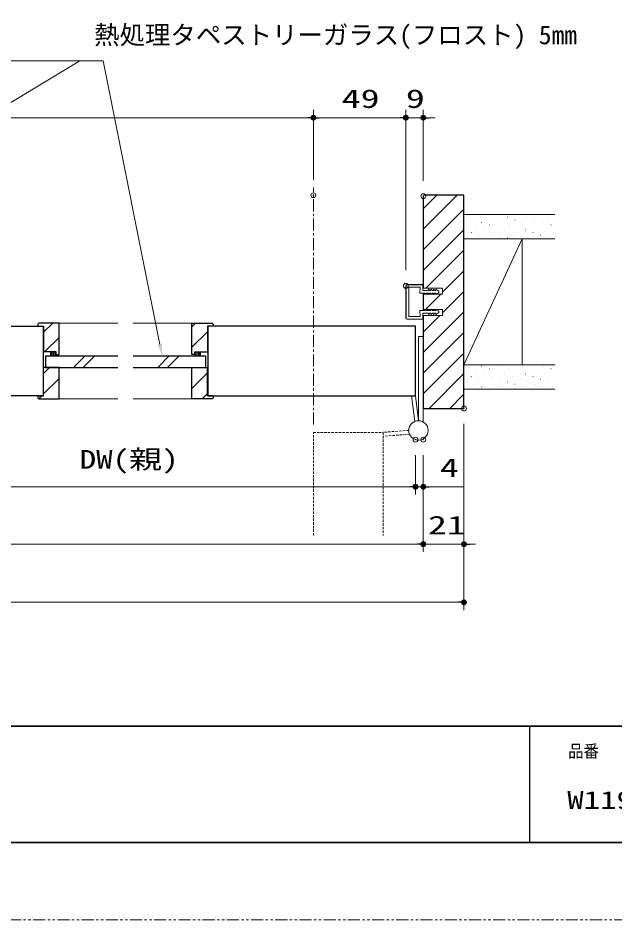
# Model space of a CAD drawing. Units: millimetres, scale not verified. Extents: x -1341 to 1306, y -607 to 607.
# Drawn here: x -527 to -218.8, y -594 to -128.7 of the extents above; entities that cross this region are included whole.
import ezdxf
from ezdxf.enums import TextEntityAlignment as Align

# ---------------------------------------------------------------- set-up
doc = ezdxf.new("R2010")
doc.units = ezdxf.units.MM
doc.header["$LTSCALE"] = 5
doc.header["$PDMODE"] = 32
doc.header["$PDSIZE"] = 2.5
for name, pattern in [('USER1', [2.5, 1.25, -0.25, 0.25, -0.25, 0.25, -0.25]), ('USER2', [0.375, 0.25, -0.125]), ('USER3', [2, 1.25, -0.25, 0.25, -0.25])]:
    doc.linetypes.add(name, pattern=pattern)
for name, color, linetype, lineweight in [('0-1_線(黄)', 2, 'Continuous', 15), ('0-3_陰線', 4, 'USER1', 9), ('0-C_中心線', 3, 'USER3', 9), ('0-D_線(白)', 7, 'Continuous', 30), ('1-0_線(水)', 4, 'Continuous', 9), ('1-1_寸法線', 3, 'Continuous', 13), ('1-2_ハッチング', 6, 'Continuous', 9), ('1-4_DEFPOINTS', 7, 'Continuous', 5), ('1-5_0', 3, 'Continuous', 25), ('1-6_点線(黄)', 2, 'USER2', 15), ('1-7_図面枠', 7, 'Continuous', 35)]:
    doc.layers.add(name, color=color, linetype=linetype, lineweight=lineweight)
doc.styles.add('ＭＳ ゴシック', font='')
doc.styles.get('ＭＳ ゴシック').set_extended_font_data('MS Gothic')

# ---------------------------------------------------------------- blocks, each defined once
blk = doc.blocks.new('_DOT')
at = {"layer": '1-5_0'}
blk.add_line((-2.5, 0), (-5, 0), dxfattribs=at)
for points in [[(0, 0), (-2.5, 0), (-2.48, 0.313)], [(0, 0), (-2.48, -0.313), (-2.5, 0)], [(0, 0), (-2.48, 0.313), (-2.421, 0.622)], [(0, 0), (-2.421, -0.622), (-2.48, -0.313)], [(0, 0), (-2.421, 0.622), (-2.324, 0.92)], [(0, 0), (-2.324, -0.92), (-2.421, -0.622)], [(0, 0), (-2.324, 0.92), (-2.191, 1.204)], [(0, 0), (-2.191, -1.204), (-2.324, -0.92)], [(0, 0), (-2.191, 1.204), (-2.023, 1.469)], [(0, 0), (-2.023, -1.469), (-2.191, -1.204)], [(0, 0), (-2.023, 1.469), (-1.822, 1.711)], [(0, 0), (-1.822, -1.711), (-2.023, -1.469)], [(0, 0), (-1.822, 1.711), (-1.594, 1.926)], [(0, 0), (-1.594, -1.926), (-1.822, -1.711)], [(0, 0), (-1.594, 1.926), (-1.34, 2.111)], [(0, 0), (-1.34, -2.111), (-1.594, -1.926)], [(0, 0), (-1.34, 2.111), (-1.064, 2.262)], [(0, 0), (-1.064, -2.262), (-1.34, -2.111)], [(0, 0), (-1.064, 2.262), (-0.773, 2.378)], [(0, 0), (-0.773, -2.378), (-1.064, -2.262)], [(0, 0), (-0.773, 2.378), (-0.468, 2.456)], [(0, 0), (-0.468, -2.456), (-0.773, -2.378)], [(0, 0), (-0.468, 2.456), (-0.157, 2.495)], [(0, 0), (-0.157, -2.495), (-0.468, -2.456)], [(0, 0), (-0.157, 2.495), (0.157, 2.495)], [(0, 0), (0.157, -2.495), (-0.157, -2.495)], [(0, 0), (0.157, 2.495), (0.468, 2.456)], [(0, 0), (0.468, 2.456), (0.773, 2.378)], [(0, 0), (0.773, 2.378), (1.064, 2.262)], [(0, 0), (1.064, 2.262), (1.34, 2.111)], [(0, 0), (1.34, 2.111), (1.594, 1.926)], [(0, 0), (1.594, 1.926), (1.822, 1.711)], [(0, 0), (1.822, 1.711), (2.023, 1.469)], [(0, 0), (2.023, 1.469), (2.191, 1.204)], [(0, 0), (2.191, 1.204), (2.324, 0.92)], [(0, 0), (2.324, 0.92), (2.421, 0.622)], [(0, 0), (2.421, 0.622), (2.48, 0.313)], [(0, 0), (2.48, 0.313), (2.5, 0)], [(0, 0), (0.468, -2.456), (0.157, -2.495)], [(0, 0), (0.773, -2.378), (0.468, -2.456)], [(0, 0), (1.064, -2.262), (0.773, -2.378)], [(0, 0), (1.34, -2.111), (1.064, -2.262)], [(0, 0), (1.594, -1.926), (1.34, -2.111)], [(0, 0), (1.822, -1.711), (1.594, -1.926)], [(0, 0), (2.023, -1.469), (1.822, -1.711)], [(0, 0), (2.191, -1.204), (2.023, -1.469)], [(0, 0), (2.324, -0.92), (2.191, -1.204)], [(0, 0), (2.421, -0.622), (2.324, -0.92)], [(0, 0), (2.48, -0.313), (2.421, -0.622)], [(0, 0), (2.5, 0), (2.48, -0.313)]]:
    blk.add_solid(points, dxfattribs=at)

msp = doc.modelspace()

# ---------------------------------------------------------------- linework, layer by layer
at = {"layer": '0-1_線(黄)'}
for p, q in [((-249.929, -230.151), (-296.785, -230.151)), ((-249.929, -242.651), (-296.785, -242.651)), ((-266.785, -242.651), (-296.785, -307.651)), ((-266.785, -242.651), (-266.785, -307.651)), ((-249.929, -307.651), (-296.785, -307.651)), ((-249.929, -320.151), (-296.785, -320.151))]:
    msp.add_line(p, q, dxfattribs=at)
at = {"layer": '0-3_陰線'}
msp.add_line((387.036, -594), (-1292.964, -594), dxfattribs=at)
at = {"layer": '0-C_中心線'}
msp.add_line((-374.535, -338.485), (-374.535, -216.155), dxfattribs=at)
at = {"layer": '0-D_線(白)'}
for p, q in [((-317.285, -220.151), (-317.785, -220.651)), ((-317.785, -220.651), (-317.785, -268.151)), ((-296.785, -220.151), (-317.285, -220.151)), ((-296.785, -330.151), (-296.785, -220.151)), ((-317.785, -271.151), (-317.785, -279.151)), ((-317.785, -282.151), (-317.785, -329.651)), ((-516.287, -286.151), (-516.787, -286.651)), ((-516.787, -286.651), (-516.787, -287.651)), ((-426.782, -286.151), (-426.282, -286.651)), ((-426.282, -286.651), (-426.282, -287.651)), ((-507.287, -300.851), (-513.787, -300.851)), ((-507.287, -302.351), (-507.287, -300.851)), ((-435.782, -300.851), (-429.282, -300.851)), ((-435.782, -302.351), (-435.782, -300.851)), ((-512.787, -302.951), (-475.535, -302.951)), ((-467.535, -302.951), (-430.282, -302.951)), ((-430.282, -302.951), (-430.282, -308.951)), ((-467.535, -308.951), (-430.282, -308.951)), ((-516.787, -323.651), (-516.787, -324.651)), ((-516.287, -325.151), (-516.787, -324.651)), ((-426.782, -325.151), (-426.282, -324.651)), ((-426.282, -323.651), (-426.282, -324.651)), ((-317.285, -330.151), (-317.785, -329.651)), ((-317.785, -329.651), (-317.285, -330.151)), ((-317.285, -330.151), (-296.785, -330.151))]:
    msp.add_line(p, q, dxfattribs=at)
for points in [[(-514.037, -287.651), (-514.037, -323.651), (-621.784, -323.651), (-621.784, -287.651)], [(-429.032, -287.651), (-429.032, -323.651), (-321.785, -323.651), (-321.785, -287.651)]]:
    msp.add_lwpolyline(points, close=True, dxfattribs=at)
for points in [[(-516.787, -287.651), (-513.787, -287.651), (-513.787, -300.851)], [(-507.287, -302.351), (-505.787, -302.351), (-505.787, -286.151), (-516.287, -286.151)], [(-435.782, -302.351), (-437.282, -302.351), (-437.282, -286.151), (-426.782, -286.151)], [(-426.282, -287.651), (-429.282, -287.651), (-429.282, -300.851)], [(-512.787, -302.951), (-512.787, -308.951), (-475.535, -308.951)], [(-516.787, -323.651), (-513.787, -323.651), (-513.787, -308.951)], [(-516.287, -325.151), (-505.787, -325.151), (-505.787, -308.951), (-513.787, -308.951)], [(-426.782, -325.151), (-437.282, -325.151), (-437.282, -308.951), (-429.282, -308.951)], [(-426.282, -323.651), (-429.282, -323.651), (-429.282, -308.951)]]:
    msp.add_lwpolyline(points, dxfattribs=at)
at = {"layer": '1-0_線(水)'}
for p, q in [((-505.787, -286.151), (-475.535, -286.151)), ((-437.282, -286.151), (-467.535, -286.151)), ((-317.785, -337.121), (-317.785, -293.976)), ((-510.287, -300.851), (-510.287, -302.951)), ((-507.287, -300.851), (-510.287, -300.851)), ((-507.287, -302.351), (-507.287, -300.851)), ((-507.287, -302.351), (-507.287, -302.951)), ((-435.782, -302.351), (-435.782, -300.851)), ((-435.782, -302.351), (-435.782, -302.951)), ((-432.782, -300.851), (-432.782, -302.951)), ((-498.44, -308.951), (-492.44, -302.951)), ((-493.44, -308.951), (-487.44, -302.951)), ((-454.909, -308.951), (-448.909, -302.951)), ((-449.909, -308.951), (-443.909, -302.951)), ((-505.787, -325.151), (-475.535, -325.151)), ((-437.282, -325.151), (-467.535, -325.151)), ((-322.221, -336.841), (-323.806, -323.651))]:
    msp.add_line(p, q, dxfattribs=at)
msp.add_lwpolyline([(-317.785, -292.951), (-320.285, -292.951), (-320.285, -336.451), (-321.785, -323.651)], dxfattribs=at)
msp.add_circle((-320.285, -341.451), 5, dxfattribs=at)
at = {"layer": '1-1_寸法線'}
for p, q in [((-495.126, -150.845), (-742.547, -299.856)), ((-374.535, -212.151), (-374.535, -176.151)), ((-374.535, -212.151), (-374.535, -176.151)), ((-326.785, -258.851), (-326.785, -176.151)), ((-326.785, -258.851), (-326.785, -176.151)), ((-317.785, -212.651), (-317.785, -176.151)), ((-790.034, -180.151), (-377.535, -180.151)), ((-371.535, -180.151), (-329.785, -180.151)), ((-329.785, -180.151), (-332.785, -180.151)), ((-317.785, -180.151), (-326.785, -180.151)), ((-314.785, -180.151), (-311.785, -180.151)), ((-326.785, -283.451), (-326.785, -266.851)), ((-326.635, -283.451), (-326.635, -266.851)), ((-318.085, -266.151), (-326.085, -266.151)), ((-318.085, -266.301), (-326.085, -266.301)), ((-319.333, -267.651), (-325.285, -267.651)), ((-319.495, -270.651), (-319.333, -267.651)), ((-318.091, -269.351), (-317.935, -266.457)), ((-315.173, -269.351), (-318.09, -269.351)), ((-317.844, -267.954), (-317.785, -266.463)), ((-315.173, -268.601), (-315.173, -269.351)), ((-314.373, -269.351), (-315.173, -268.601)), ((-313.873, -269.351), (-314.373, -269.351)), ((-313.873, -268.601), (-313.873, -269.351)), ((-313.073, -269.351), (-313.873, -268.601)), ((-312.573, -269.351), (-313.073, -269.351)), ((-311.773, -269.351), (-312.573, -268.601)), ((-312.573, -268.601), (-312.573, -269.351)), ((-311.273, -269.351), (-311.773, -269.351)), ((-311.273, -268.601), (-311.273, -269.351)), ((-309.785, -269.701), (-311.273, -268.601)), ((-309.785, -270.301), (-309.785, -269.701)), ((-316.777, -270.651), (-319.5, -270.651)), ((-316.777, -271.306), (-315.961, -270.651)), ((-316.777, -270.659), (-316.777, -271.306)), ((-315.174, -270.651), (-315.961, -270.651)), ((-315.174, -271.401), (-315.174, -270.651)), ((-314.374, -270.651), (-315.174, -271.401)), ((-313.874, -270.651), (-314.374, -270.651)), ((-313.874, -271.401), (-313.874, -270.651)), ((-313.074, -270.651), (-313.874, -271.401)), ((-312.574, -270.651), (-313.074, -270.651)), ((-312.574, -271.401), (-312.574, -270.651)), ((-311.774, -270.651), (-312.574, -271.401)), ((-311.274, -270.651), (-311.774, -270.651)), ((-309.785, -270.301), (-311.274, -271.401)), ((-311.274, -271.401), (-311.274, -270.651)), ((-316.777, -278.997), (-315.961, -279.651)), ((-316.777, -279.644), (-316.777, -278.997)), ((-315.174, -278.901), (-315.174, -279.651)), ((-314.374, -279.651), (-315.174, -278.901)), ((-313.874, -278.901), (-313.874, -279.651)), ((-313.074, -279.651), (-313.874, -278.901)), ((-312.574, -278.901), (-312.574, -279.651)), ((-311.774, -279.651), (-312.574, -278.901)), ((-311.274, -278.901), (-311.274, -279.651)), ((-309.785, -280.001), (-311.274, -278.901)), ((-316.777, -279.651), (-319.5, -279.651)), ((-319.5, -279.651), (-319.333, -282.651)), ((-318.09, -280.951), (-317.935, -283.846)), ((-315.173, -280.951), (-318.09, -280.951)), ((-317.844, -282.349), (-317.785, -283.84)), ((-315.174, -279.651), (-315.961, -279.651)), ((-315.173, -281.701), (-315.173, -280.951)), ((-314.373, -280.951), (-315.173, -281.701)), ((-313.874, -279.651), (-314.374, -279.651)), ((-313.873, -280.951), (-314.373, -280.951)), ((-313.873, -281.701), (-313.873, -280.951)), ((-313.073, -280.951), (-313.873, -281.701)), ((-312.574, -279.651), (-313.074, -279.651)), ((-312.573, -280.951), (-313.073, -280.951)), ((-311.773, -280.951), (-312.573, -281.701)), ((-312.573, -281.701), (-312.573, -280.951)), ((-311.274, -279.651), (-311.774, -279.651)), ((-311.273, -280.951), (-311.773, -280.951)), ((-309.785, -280.601), (-311.273, -281.701)), ((-311.273, -281.701), (-311.273, -280.951)), ((-309.785, -280.001), (-309.785, -280.601)), ((-318.085, -284.001), (-326.085, -284.001)), ((-318.085, -284.151), (-326.085, -284.151)), ((-296.785, -338.151), (-296.785, -404.151)), ((-296.785, -338.151), (-296.785, -434.151)), ((-321.785, -354.221), (-321.785, -374.506)), ((-321.785, -354.221), (-321.785, -374.506)), ((-317.785, -354.221), (-317.785, -404.151)), ((-317.785, -354.221), (-317.785, -404.151)), ((-317.785, -354.221), (-317.785, -374.506)), ((-618.784, -370.506), (-324.785, -370.506)), ((-324.785, -370.506), (-327.785, -370.506)), ((-321.785, -370.506), (-317.785, -370.506)), ((-314.785, -370.506), (-296.642, -370.506)), ((-846.784, -400.151), (-320.785, -400.151)), ((-320.785, -400.151), (-323.785, -400.151)), ((-317.785, -400.151), (-296.785, -400.151)), ((-293.785, -400.151), (-290.785, -400.151)), ((-867.784, -430.151), (-299.785, -430.151))]:
    msp.add_line(p, q, dxfattribs=at)
for points in [[(-738.689, -150.845), (-483.126, -150.845), (-453.893, -297.118)], [(-319.333, -282.651), (-325.285, -282.651), (-325.285, -267.651)], [(-317.785, -268.151), (-307.785, -268.151), (-307.785, -271.151), (-317.785, -271.151)], [(-317.785, -279.151), (-307.785, -279.151), (-307.785, -282.151), (-317.785, -282.151)]]:
    msp.add_lwpolyline(points, dxfattribs=at)
for centre, radius, start, end in [((-326.085, -266.851), 0.7, 90, 180), ((-326.085, -266.851), 0.55, 90, 180), ((-318.085, -266.451), 0.3, 357.72528, 90), ((-318.085, -266.451), 0.15, 357.72528, 90), ((-326.085, -283.451), 0.7, 180, 270), ((-326.085, -283.451), 0.55, 180, 270), ((-318.085, -283.851), 0.3, 270, 2.27472), ((-318.085, -283.851), 0.15, 270, 2.27472)]:
    msp.add_arc(centre, radius, start, end, dxfattribs=at)
msp.add_solid([(-452.488, -302.951), (-454.906, -297.362), (-452.88, -296.874)], dxfattribs=at)
at = {"layer": '1-2_ハッチング'}
for p, q in [((-317.785, -227.112), (-310.824, -220.151)), ((-317.785, -237.719), (-300.217, -220.151)), ((-317.785, -248.326), (-296.785, -227.326)), ((-295.637, -231.481), (-295.587, -231.481)), ((-289.008, -230.156), (-288.958, -230.156)), ((-285.031, -231.481), (-284.981, -231.481)), ((-278.402, -230.156), (-278.352, -230.156)), ((-274.424, -231.481), (-274.374, -231.481)), ((-267.795, -230.156), (-267.745, -230.156)), ((-263.818, -231.481), (-263.768, -231.481)), ((-257.188, -230.156), (-257.138, -230.156)), ((-253.211, -231.481), (-253.161, -231.481)), ((-294.312, -235.459), (-294.262, -235.459)), ((-291.66, -232.807), (-291.61, -232.807)), ((-290.334, -236.785), (-290.284, -236.785)), ((-287.682, -234.133), (-287.632, -234.133)), ((-283.705, -235.459), (-283.655, -235.459)), ((-281.053, -232.807), (-281.003, -232.807)), ((-279.727, -236.785), (-279.677, -236.785)), ((-277.076, -234.133), (-277.026, -234.133)), ((-273.098, -235.459), (-273.048, -235.459)), ((-270.447, -232.807), (-270.397, -232.807)), ((-269.121, -236.785), (-269.071, -236.785)), ((-266.469, -234.133), (-266.419, -234.133)), ((-262.492, -235.459), (-262.442, -235.459)), ((-259.84, -232.807), (-259.79, -232.807)), ((-258.514, -236.785), (-258.464, -236.785)), ((-255.863, -234.133), (-255.813, -234.133)), ((-251.885, -235.459), (-251.835, -235.459)), ((-317.785, -258.932), (-296.785, -237.932)), ((-292.986, -239.436), (-292.936, -239.436)), ((-289.008, -240.762), (-288.958, -240.762)), ((-286.357, -238.111), (-286.307, -238.111)), ((-282.379, -239.436), (-282.329, -239.436)), ((-278.402, -240.762), (-278.352, -240.762)), ((-275.75, -238.111), (-275.7, -238.111)), ((-271.773, -239.436), (-271.723, -239.436)), ((-267.795, -240.762), (-267.745, -240.762)), ((-265.143, -238.111), (-265.093, -238.111)), ((-261.166, -239.436), (-261.116, -239.436)), ((-257.188, -240.762), (-257.138, -240.762)), ((-254.537, -238.111), (-254.487, -238.111)), ((-250.559, -239.436), (-250.509, -239.436)), ((-295.637, -242.088), (-295.587, -242.088)), ((-285.031, -242.088), (-284.981, -242.088)), ((-274.424, -242.088), (-274.374, -242.088)), ((-263.818, -242.088), (-263.768, -242.088)), ((-253.211, -242.088), (-253.161, -242.088)), ((-316.398, -268.151), (-296.785, -248.539)), ((-307.785, -270.145), (-296.785, -259.145)), ((-307.785, -280.752), (-296.785, -269.752)), ((-316.699, -279.059), (-308.791, -271.151)), ((-316.791, -279.151), (-316.777, -279.137)), ((-317.785, -301.359), (-296.785, -280.359)), ((-317.785, -290.752), (-309.184, -282.151)), ((-513.787, -290.852), (-509.087, -286.151)), ((-437.282, -287.983), (-435.45, -286.151)), ((-426.344, -287.651), (-426.282, -287.59)), ((-437.282, -298.59), (-429.282, -290.59)), ((-317.785, -311.965), (-296.785, -290.965)), ((-512.98, -300.651), (-505.787, -293.459)), ((-510.157, -302.951), (-510.157, -300.851)), ((-509.532, -302.951), (-509.532, -300.851)), ((-508.907, -302.951), (-508.907, -300.851)), ((-508.282, -302.951), (-508.282, -300.851)), ((-507.657, -302.951), (-507.657, -300.851)), ((-435.767, -302.951), (-435.767, -300.851)), ((-435.142, -302.951), (-435.142, -300.851)), ((-434.517, -302.951), (-434.517, -300.851)), ((-433.892, -302.951), (-433.892, -300.851)), ((-433.267, -302.951), (-433.267, -300.851)), ((-317.785, -322.572), (-296.785, -301.572)), ((-513.787, -312.065), (-510.873, -309.151)), ((-437.282, -309.196), (-437.037, -308.951)), ((-294.312, -309.705), (-294.262, -309.705)), ((-290.334, -311.031), (-290.284, -311.031)), ((-287.682, -308.379), (-287.632, -308.379)), ((-283.705, -309.705), (-283.655, -309.705)), ((-279.727, -311.031), (-279.677, -311.031)), ((-277.076, -308.379), (-277.026, -308.379)), ((-273.098, -309.705), (-273.048, -309.705)), ((-269.121, -311.031), (-269.071, -311.031)), ((-266.469, -308.379), (-266.419, -308.379)), ((-262.492, -309.705), (-262.442, -309.705)), ((-258.514, -311.031), (-258.464, -311.031)), ((-255.863, -308.379), (-255.813, -308.379)), ((-251.885, -309.705), (-251.835, -309.705)), ((-513.787, -322.672), (-505.787, -314.672)), ((-437.282, -319.803), (-429.282, -311.803)), ((-314.758, -330.151), (-296.785, -312.178)), ((-295.637, -316.334), (-295.587, -316.334)), ((-292.986, -313.683), (-292.936, -313.683)), ((-289.008, -315.008), (-288.958, -315.008)), ((-286.357, -312.357), (-286.307, -312.357)), ((-285.031, -316.334), (-284.981, -316.334)), ((-282.379, -313.683), (-282.329, -313.683)), ((-278.402, -315.008), (-278.352, -315.008)), ((-275.75, -312.357), (-275.7, -312.357)), ((-274.424, -316.334), (-274.374, -316.334)), ((-271.773, -313.683), (-271.723, -313.683)), ((-267.795, -315.008), (-267.745, -315.008)), ((-265.143, -312.357), (-265.093, -312.357)), ((-263.818, -316.334), (-263.768, -316.334)), ((-261.166, -313.683), (-261.116, -313.683)), ((-257.188, -315.008), (-257.138, -315.008)), ((-254.537, -312.357), (-254.487, -312.357)), ((-253.211, -316.334), (-253.161, -316.334)), ((-291.66, -317.66), (-291.61, -317.66)), ((-287.682, -318.986), (-287.632, -318.986)), ((-281.053, -317.66), (-281.003, -317.66)), ((-277.076, -318.986), (-277.026, -318.986)), ((-270.447, -317.66), (-270.397, -317.66)), ((-266.469, -318.986), (-266.419, -318.986)), ((-259.84, -317.66), (-259.79, -317.66)), ((-255.863, -318.986), (-255.813, -318.986)), ((-516.267, -325.151), (-514.767, -323.651)), ((-432.024, -325.151), (-429.282, -322.409)), ((-304.151, -330.151), (-296.785, -322.785))]:
    msp.add_line(p, q, dxfattribs=at)
at = {"layer": '1-4_DEFPOINTS'}
for p in [(-374.535, -180.151), (-326.785, -180.151), (-374.535, -220.151), (-317.785, -220.651), (-326.785, -266.851), (-296.785, -330.151), (-321.785, -346.221), (-317.785, -346.221), (-321.785, -370.506), (-317.785, -370.506), (-317.785, -400.151), (-296.785, -400.151), (-296.785, -430.151)]:
    msp.add_point(p, dxfattribs=at)
at = {"layer": '1-5_0', "color": 7}
msp.add_line((-262.964, -494), (-262.964, -554), dxfattribs=at)
at = {"layer": '1-6_点線(黄)'}
for p, q in [((-374.535, -342.485), (-338.535, -342.485)), ((-374.535, -395.731), (-374.535, -342.485)), ((-325.285, -341.451), (-338.585, -342.451)), ((-324.999, -343.431), (-338.585, -344.472)), ((-338.535, -342.485), (-338.535, -395.731))]:
    msp.add_line(p, q, dxfattribs=at)
at = {"layer": '1-7_図面枠'}
msp.add_line((-1252.964, -494), (347.036, -494), dxfattribs=at)
msp.add_lwpolyline([(-1252.964, -554), (347.036, -554), (347.036, 554), (-1252.964, 554)], close=True, dxfattribs=at)

# ---------------------------------------------------------------- block references
at = {"layer": '1-1_寸法線', "xscale": 0.6, "yscale": 0.6}
for p in [(-374.535, -180.151), (-326.785, -180.151), (-326.785, -180.151), (-321.785, -370.506), (-321.785, -370.506), (-317.785, -400.151), (-317.785, -400.151), (-296.785, -430.151)]:
    msp.add_blockref('_DOT', p, dxfattribs=at)
at = {"layer": '1-1_寸法線', "xscale": 0.6, "yscale": 0.6, "rotation": 180}
for p in [(-374.535, -180.151), (-317.785, -180.151), (-317.785, -370.506), (-296.785, -400.151)]:
    msp.add_blockref('_DOT', p, dxfattribs=at)

# ---------------------------------------------------------------- texts
at = {"layer": '1-1_寸法線', "style": 'ＭＳ ゴシック'}
msp.add_text('熱処理タペストリーガラス(フロスト) 5mm', height=9.621, dxfattribs=at).set_placement((-487.726, -145.143), align=Align.BOTTOM_LEFT)
for s, width, p in [('49', 1.5, (-359.946, -178.002)), ('9', 1.5, (-326.809, -178.002)), ('DW(親)', 1.3, (-495.166, -364.07)), ('4', 1.5, (-309.213, -368.356)), ('21', 1.5, (-315.38, -398.002))]:
    msp.add_text(s, height=9.604, dxfattribs=dict(at, width=width)).set_placement(p, align=Align.BOTTOM_LEFT)
at = {"layer": '1-7_図面枠', "style": 'ＭＳ ゴシック'}
for s, height, width, p in [('品番', 6.452, 0.9, (-242.964, -512.073)), ('W1190×H2401~2700×D85\u3000他', 9.236, 1.35, (-243.459, -539.518))]:
    msp.add_text(s, height=height, dxfattribs=dict(at, width=width)).set_placement(p, align=Align.BOTTOM_LEFT)

doc.saveas('drawing.dxf')
